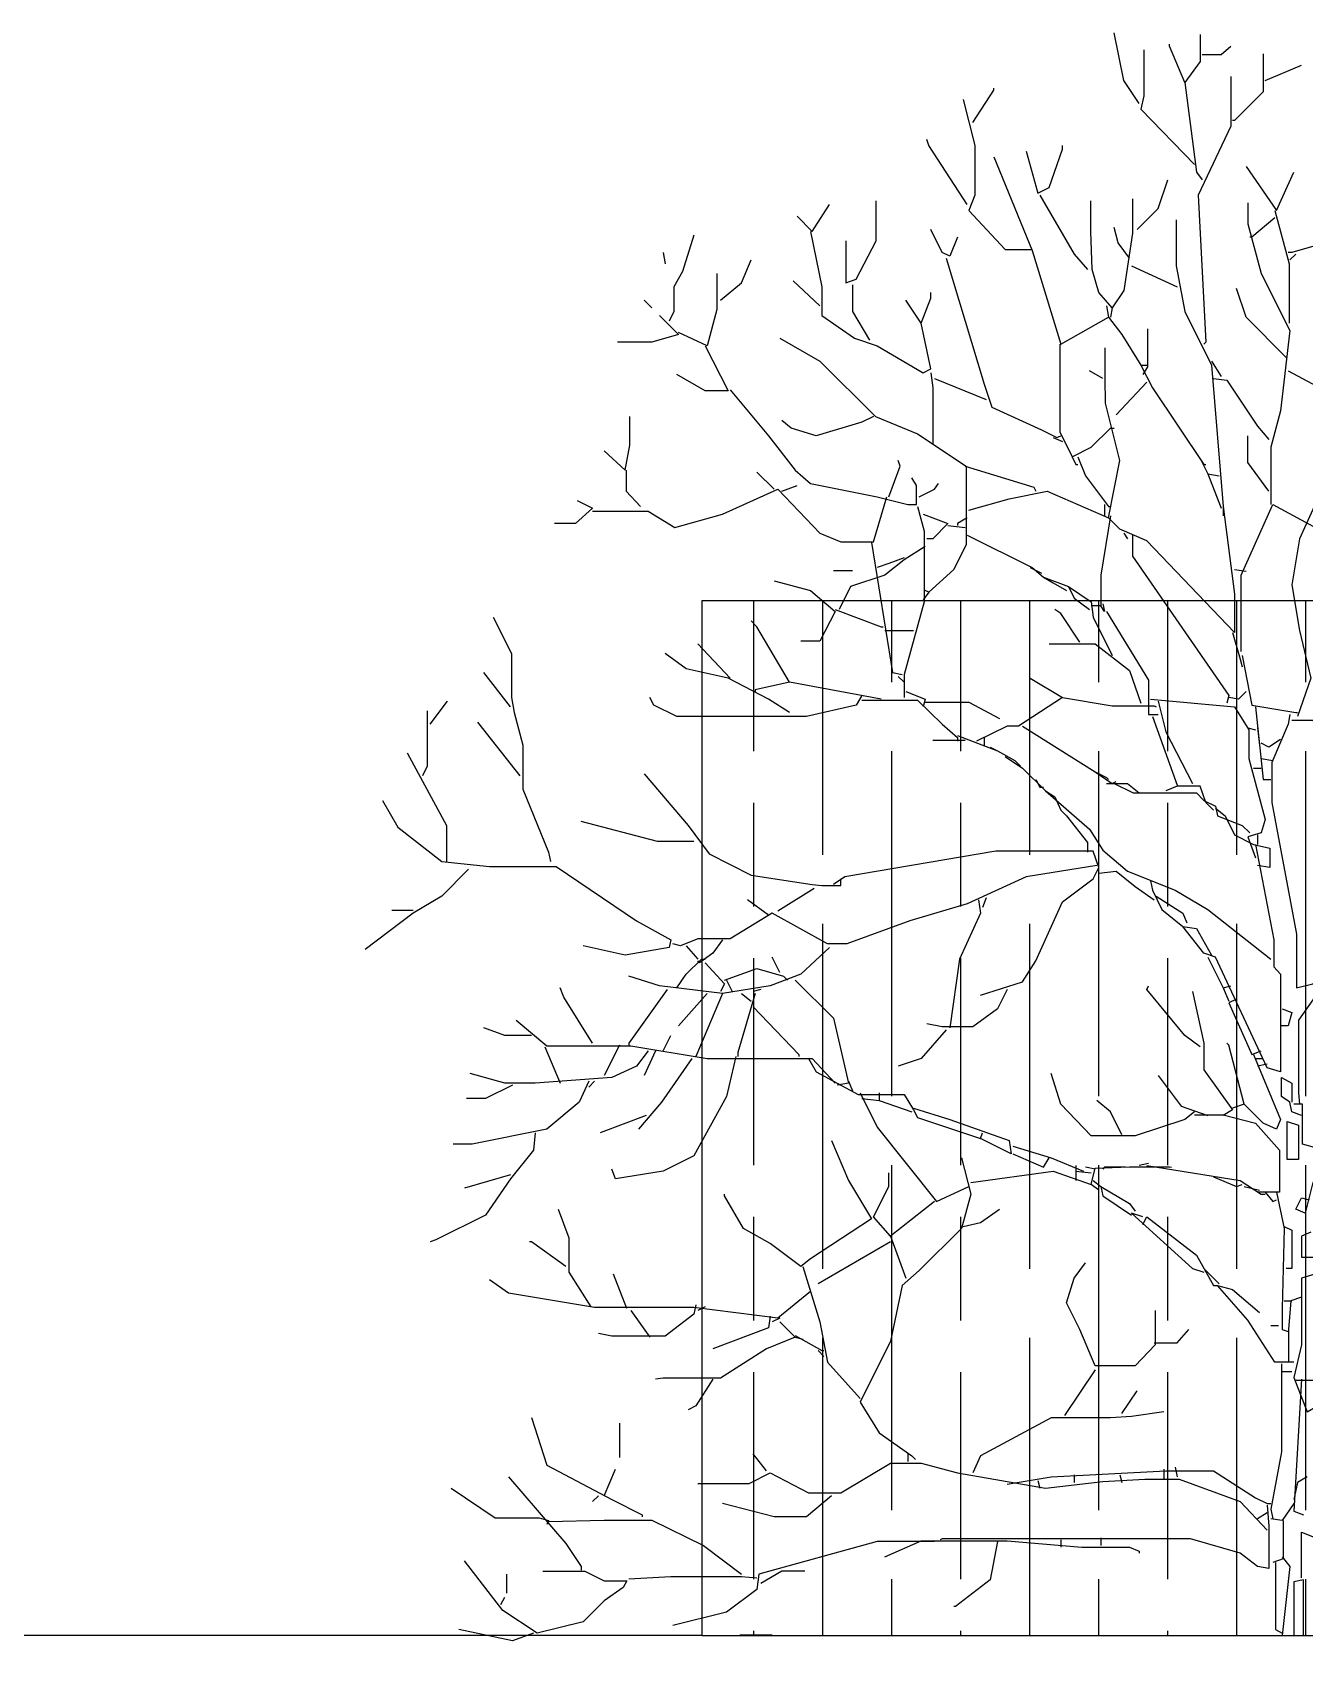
# Model space of a CAD drawing. Header units: centimetres. Extents: x -3096 to 17897, y -3131 to 15798.
# Drawn here: x 5455.2 to 5823.7, y 12653 to 13126.8 of the extents above; entities that cross this region are included whole.
import ezdxf

# ---------------------------------------------------------------- set-up
doc = ezdxf.new("R2010")
doc.units = ezdxf.units.CM

msp = doc.modelspace()

# ---------------------------------------------------------------- hatches: boundary and pattern name
at = {"transparency": 33554508}
h = msp.add_hatch(dxfattribs=at)
h.set_pattern_fill('GOST_WOOD', color=256, scale=10)
h.set_pattern_definition([(90, (-7435.9, 8498.48), (60, -4e-15), [100, -20]), (90, (-7415.9, 8478.48), (60, -4e-15), [60, -15, 30, -15]), (90, (-7395.9, 8448.48), (60, -4e-15), [100, -20])])
h.paths.add_polyline_path([(6210.88, 12662.23), (6210.88, 12632.23), (6171.12, 12632.23), (6171.12, 12382.23), (6210.88, 12382.23), (6210.88, 12362.23), (6415.13, 12362.23), (6415.13, 12962.23), (5649.16, 12962.23), (5649.16, 12662.23)])

# ---------------------------------------------------------------- linework, layer by layer
for p, q in [((5649.16, 12662.23), (5649.16, 12962.23)), ((5649.16, 12962.23), (6415.13, 12962.23)), ((5649.16, 12662.23), (4779.66, 12662.23))]:
    msp.add_line(p, q)
at = {"color": 84}
for points in [[(5775.78, 13106.32), (5771.35, 13112.96), (5768.59, 13126.8)], [(5793.5, 13126.25), (5793.5, 13118.5), (5789.07, 13112.41), (5784.64, 13122.93), (5784.64, 13123.48)], [(5777.17, 13121.82), (5777.17, 13108.53), (5776.34, 13104.66), (5791.84, 13088.6)], [(5794.05, 13120.44), (5799.59, 13120.44), (5802.36, 13122.93)], [(5811.77, 13120.71), (5811.77, 13109.64), (5803.47, 13101.34), (5802.91, 13101.34)], [(5812.33, 13112.96), (5822.85, 13117.39)], [(5789.07, 13112.41), (5792.39, 13086.39), (5794.05, 13084.17)], [(5802.36, 13114.07), (5802.36, 13099.67), (5792.95, 13079.74), (5795.16, 13037.11), (5794.61, 13036.56)], [(5724.85, 13107.43), (5728.17, 13094.14), (5728.17, 13079.74), (5726.51, 13075.31), (5737.03, 13063.96), (5744.78, 13063.96)], [(5727.61, 13100.78), (5733.71, 13110.19), (5733.71, 13110.75)], [(5725.95, 13076.97), (5714.88, 13094.14), (5714.33, 13095.8)], [(5743.12, 13092.48), (5746.44, 13080.3), (5749.76, 13081.96), (5753.64, 13093.03), (5753.64, 13094.14)], [(5733.71, 13090.82), (5744.78, 13063.69), (5753.08, 13036.56), (5766.93, 13044.31), (5770.8, 13039.32), (5776.34, 13030.47), (5778, 13030.47)], [(5806.79, 13088.05), (5815.65, 13075.31), (5820.63, 13086.39)], [(5775.23, 13069.78), (5781.32, 13075.87), (5784.09, 13084.17)], [(5690.8, 13066.45), (5690.8, 13054.27), (5693.84, 13055.38), (5699.65, 13066.45), (5699.65, 13078.08)], [(5746.99, 13079.74), (5756.96, 13062.58), (5760.83, 13058.15)], [(5773.85, 13078.64), (5773.85, 13068.67), (5771.35, 13052.06), (5768.03, 13047.08), (5764.16, 13051.51), (5762.22, 13058.15), (5761.8, 13069.22), (5761.8, 13078.08)], [(5676.68, 13073.65), (5681.11, 13069.22), (5686.09, 13076.97)], [(5807.34, 13077.53), (5807.34, 13071.44), (5811.22, 13057.04), (5819.52, 13040.43), (5816.76, 13017.18), (5813.99, 13006.66), (5813.99, 12990.05)], [(5815.09, 13073.1), (5808.45, 13067.56), (5807.9, 13067.56)], [(5815.09, 13075.31), (5819.25, 13059.81), (5819.25, 13042.65)], [(5680.55, 13069.22), (5683.88, 13053.17), (5683.88, 13044.86), (5693.29, 13038.22), (5699.93, 13036), (5713.22, 13028.25), (5715.43, 13029.36), (5712.67, 13042.65), (5715.43, 13049.84), (5715.43, 13051.51)], [(5723.19, 13067.56), (5720.97, 13062.03), (5718.76, 13063.13), (5715.43, 13069.78)], [(5786.58, 13072.55), (5786.58, 13059.26), (5789.07, 13045.97), (5796.82, 13030.47), (5800.15, 12989.5), (5803.47, 12964.03), (5803.47, 12952.95), (5778, 12979.53), (5770.25, 12982.85), (5766.93, 12986.17), (5770.25, 13002.78), (5766.09, 13019.39), (5765.96, 13026.59), (5765.96, 13035.45)], [(5773.02, 13061.47), (5769.69, 13065.9), (5768.59, 13070.33)], [(5646.78, 13068.12), (5643.46, 13057.6), (5640.97, 13053.17), (5640.97, 13045.97), (5639.58, 13043.2)], [(5827.83, 13065.35), (5820.08, 13063.13), (5818.97, 13063.13)], [(5637.92, 13063.13), (5638.47, 13059.81)], [(5654.53, 13049.29), (5660.62, 13054.27), (5663.39, 13060.92)], [(5719.86, 13061.47), (5730.94, 13024.93), (5733.15, 13018.29), (5747.55, 13011.64), (5751.98, 13009.43), (5753.08, 13009.98)], [(5773.57, 13059.26), (5786.86, 13053.17)], [(5821.18, 13062.58), (5819.52, 13060.92)], [(5653.42, 13057.04), (5653.42, 13046.52), (5650.66, 13036), (5642.35, 13039.88)], [(5683.32, 13047.63), (5675.57, 13054.83)], [(5692.73, 13053.72), (5692.73, 13045.97), (5697.72, 13037.66)], [(5818.42, 13032.68), (5806.79, 13044.31), (5804.02, 13052.61)], [(5636.81, 13044.86), (5642.35, 13039.32), (5634.6, 13037.11), (5624.63, 13037.11)], [(5632.38, 13049.29), (5634.6, 13047.08)], [(5712.67, 13042.65), (5708.24, 13049.29)], [(5766.37, 13047.63), (5766.93, 13044.31)], [(5768.03, 13047.08), (5767.48, 13044.31)], [(5778.28, 13040.99), (5778.28, 13029.91), (5776.89, 13027.7)], [(5650.1, 13036), (5656.75, 13022.99), (5650.1, 13022.99), (5641.8, 13027.7)], [(5671.69, 13038.22), (5683.32, 13031.57), (5699.38, 13015.52), (5711.56, 13010.53), (5725.68, 13001.12), (5725.68, 12978.42), (5722.08, 12971.22), (5714.88, 12964.58), (5713.77, 12965.13)], [(5752.81, 13036.56), (5752.81, 13011.09), (5756.41, 13003.89), (5761.94, 13006.66), (5767.48, 13012.2), (5768.59, 13012.2)], [(5776.34, 13030.47), (5779.66, 13023.82), (5794.61, 13001.68), (5795.16, 13001.68)], [(5796.82, 13031.57), (5799.59, 13027.14)], [(5715.43, 13028.25), (5715.99, 13023.82), (5715.99, 13007.77)], [(5716.54, 13026.59), (5731.49, 13020.5)], [(5765.26, 13026.59), (5761.39, 13028.81)], [(5797.38, 13026.59), (5801.25, 13026.04), (5810.11, 13012.75), (5813.43, 13008.87)], [(5818.97, 13028.81), (5827.27, 13024.38)], [(5657.3, 13023.27), (5668.37, 13009.98), (5676.12, 13000.01), (5680.55, 12996.14), (5699.93, 12992.26), (5708.79, 12990.05), (5711.28, 12990.05), (5711.28, 12995.59), (5709.9, 12997.8)], [(5778, 13025.48), (5769.14, 13016.07)], [(5620.76, 13005.55), (5626.85, 13000.01), (5628.23, 13007.21), (5628.23, 13015.52)], [(5698.82, 13015.52), (5695.5, 13013.86), (5682.21, 13009.98), (5675.02, 13012.2), (5672.25, 13014.41)], [(5750.87, 13009.43), (5753.64, 13008.32)], [(5813.43, 12993.92), (5807.34, 13002.23), (5807.34, 13009.98)], [(5703.25, 12992.26), (5706.58, 13001.12), (5706.02, 13002.78)], [(5756.41, 13003.89), (5757.51, 13001.68), (5758.07, 13001.68)], [(5758.07, 13003.89), (5760.28, 12998.35), (5766.93, 12989.5), (5767.48, 12989.5)], [(5793.5, 13003.34), (5795.72, 12998.91), (5799.59, 12988.94)], [(5627.12, 13000.01), (5627.12, 12993.92), (5631.28, 12989.5)], [(5670.03, 12994.48), (5665.05, 12999.46)], [(5725.4, 13001.12), (5745.33, 12995.03), (5745.89, 12993.92)], [(5795.72, 12998.91), (5799.04, 12998.35)], [(5830.6, 12998.35), (5822.29, 12980.08), (5820.08, 12966.79), (5822.29, 12953.51), (5825.61, 12939.67), (5821.74, 12928.59)], [(5617.44, 12988.11), (5633.49, 12988.11), (5641.24, 12983.4), (5655.08, 12987.28), (5671.14, 12994.48), (5683.32, 12981.74), (5689.41, 12979.25), (5698.82, 12979.25), (5702.7, 12992.26)], [(5672.25, 12993.92), (5676.68, 12995.59)], [(5712.11, 12992.26), (5716.54, 12994.48), (5717.65, 12996.14)], [(5726.51, 12988.39), (5738.13, 12991.71), (5749.21, 12993.92), (5766.93, 12986.17)], [(5613.01, 12991.16), (5617.44, 12988.94), (5612.45, 12984.51), (5606.36, 12984.51)], [(5711.56, 12989.5), (5713.5, 12982.3), (5713.5, 12961.81), (5707.68, 12940.77), (5707.68, 12934.13)], [(5765.82, 12990.05), (5765.82, 12986.73)], [(5800.15, 12989.5), (5800.15, 12986.73)], [(5805.4, 12947.42), (5805.4, 12969.56), (5814.54, 12990.05), (5846.1, 12972.89), (5847.21, 12970.12)], [(5713.22, 12987.28), (5720.42, 12984.51), (5715.99, 12980.08), (5714.33, 12980.08)], [(5720.42, 12983.96), (5725.4, 12983.4)], [(5725.95, 12986.17), (5723.19, 12984.51), (5723.19, 12983.96)], [(5767.48, 12986.73), (5764.71, 12969.56), (5764.71, 12960.7), (5761.94, 12960.7)], [(5698.27, 12978.98), (5704.36, 12941.33), (5707.13, 12940.77)], [(5725.95, 12981.19), (5744.78, 12971.78), (5748.1, 12969.01), (5755.3, 12966.24), (5756.96, 12962.92), (5761.39, 12959.6)], [(5771.35, 12981.74), (5772.46, 12980.08)], [(5773.85, 12981.19), (5773.85, 12975.1), (5801.81, 12934.68), (5801.25, 12932.47)], [(5713.77, 12977.87), (5707.68, 12973.99), (5702.15, 12969.56), (5692.18, 12966.24), (5688.86, 12959.6)], [(5707.68, 12974.55), (5703.25, 12972.89), (5699.93, 12971.78)], [(5687.2, 12970.95), (5692.73, 12970.95)], [(5744.22, 12971.78), (5747.55, 12970.12)], [(5748.1, 12969.01), (5750.87, 12967.35), (5754.74, 12965.13)], [(5803.47, 12971.22), (5806.79, 12970.67)], [(5670.03, 12967.9), (5680.55, 12965.13), (5687.75, 12959.04), (5683.32, 12950.46), (5677.78, 12950.46)], [(5714.88, 12964.58), (5713.22, 12962.37)], [(5755.3, 12966.24), (5761.94, 12961.81), (5762.5, 12957.38), (5768.03, 12946.31)], [(5687.75, 12959.6), (5701.04, 12954.61), (5701.59, 12954.61)], [(5758.62, 12950.18), (5753.08, 12958.49), (5751.42, 12959.6)], [(5765.26, 12961.26), (5765.82, 12959.04), (5764.71, 12960.7)], [(5588.64, 12957.38), (5593.9, 12946.86), (5593.9, 12934.13), (5594.73, 12929.7), (5597.23, 12920.29), (5597.23, 12907.55), (5604.7, 12889.28), (5605.25, 12886.51)], [(5674.46, 12938.56), (5665.05, 12954.61), (5663.39, 12956.27)], [(5766.37, 12959.04), (5778.55, 12939.11), (5778.55, 12929.15), (5781.32, 12929.15)], [(5702.15, 12953.51), (5710.45, 12953.51)], [(5802.91, 12952.95), (5805.13, 12945.2), (5805.68, 12942.99)], [(5674.46, 12929.7), (5668.37, 12933.57), (5656.75, 12939.67), (5644.56, 12942.43), (5638.47, 12946.86)], [(5657.3, 12939.67), (5647.89, 12949.63)], [(5749.76, 12949.63), (5763.05, 12949.63), (5773.02, 12941.88), (5776.34, 12932.47)], [(5805.68, 12946.31), (5808.45, 12931.91), (5821.18, 12929.7), (5821.74, 12929.7)], [(5593.63, 12931.36), (5585.88, 12941.33)], [(5701.04, 12933.57), (5674.46, 12938.56), (5664.5, 12936.34), (5664.5, 12935.79)], [(5706.02, 12940.22), (5707.68, 12938.56)], [(5708.24, 12935.79), (5713.77, 12933.57), (5713.22, 12931.36)], [(5744.22, 12939.67), (5753.64, 12934.13), (5740.9, 12925.82), (5737.58, 12925.82), (5728.72, 12921.39)], [(5806.79, 12935.79), (5804.57, 12933.57), (5801.81, 12934.13)], [(5570.37, 12926.38), (5575.36, 12933.02)], [(5695.5, 12934.68), (5693.84, 12931.91), (5679.45, 12928.59), (5641.8, 12928.59), (5635.15, 12931.91), (5634.05, 12934.13)], [(5695.5, 12933.3), (5711.56, 12933.3), (5718.76, 12926.38), (5723.19, 12922.5), (5723.19, 12921.39)], [(5713.77, 12932.74), (5726.51, 12932.74), (5735.37, 12928.04)], [(5753.64, 12934.13), (5768.03, 12931.64), (5780.21, 12931.64), (5780.77, 12931.36)], [(5779.11, 12933.57), (5803.47, 12931.36), (5807.62, 12924.72), (5807.62, 12916.41), (5812.33, 12898.69), (5811.22, 12894.82), (5807.34, 12893.71), (5809.56, 12887.62)], [(5781.32, 12933.02), (5783.54, 12924.16), (5791.29, 12909.21)], [(5809.56, 12931.36), (5811.77, 12910.32), (5813.99, 12910.32)], [(5569.54, 12930.25), (5569.54, 12914.2), (5568.16, 12911.43)], [(5596.4, 12911.43), (5584.22, 12926.93)], [(5779.66, 12928.59), (5786.86, 12908.66)], [(5819.52, 12929.15), (5818.97, 12926.38), (5814.26, 12915.3), (5814.26, 12903.68), (5821.46, 12865.47), (5821.46, 12849.97), (5826.17, 12851.08), (5837.24, 12862.43), (5843.33, 12862.43), (5841.12, 12844.43), (5832.26, 12822.84), (5828.38, 12827.27), (5827.83, 12830.59)], [(5820.08, 12927.48), (5826.17, 12927.48), (5838.9, 12917.52), (5843.33, 12916.41)], [(5725.4, 12921.67), (5715.99, 12921.67)], [(5723.19, 12923.05), (5734.81, 12918.63), (5739.8, 12915.86), (5741.46, 12914.2)], [(5730.94, 12922.5), (5730.94, 12920.29)], [(5742.01, 12925.82), (5763.05, 12912.54), (5766.37, 12910.87), (5766.93, 12910.32)], [(5807.34, 12925.27), (5809.56, 12924.72)], [(5810.11, 12925.27), (5810.66, 12920.29)], [(5816.76, 12921.95), (5813.43, 12919.73), (5811.22, 12920.84)], [(5563.73, 12918.07), (5575.08, 12897.03), (5575.08, 12886.51)], [(5732.6, 12919.73), (5734.81, 12918.63)], [(5737.03, 12916.96), (5742.01, 12913.64), (5748.65, 12907), (5761.39, 12895.93), (5765.26, 12889.84), (5772.46, 12883.74), (5786.3, 12878.21), (5795.72, 12872.67), (5813.99, 12858.28)], [(5632.38, 12911.98), (5645.12, 12897.03), (5651.21, 12888.73), (5663.39, 12882.64), (5681.11, 12879.87), (5683.88, 12879.59), (5689.41, 12879.59), (5689.41, 12881.53)], [(5763.05, 12912.54), (5768.03, 12909.21), (5769.14, 12909.77)], [(5809, 12913.64), (5811.22, 12913.64)], [(5811.22, 12916.41), (5814.54, 12915.86)], [(5745.89, 12910.32), (5746.99, 12908.11), (5748.1, 12908.11)], [(5766.37, 12909.21), (5772.46, 12909.21), (5775.78, 12906.45)], [(5768.59, 12909.21), (5774.12, 12906.45), (5792.39, 12906.45), (5794.61, 12904.23), (5797.93, 12902.57), (5798.48, 12899.8), (5805.68, 12897.03), (5807.9, 12894.82)], [(5797.38, 12901.46), (5795.16, 12903.68), (5793.5, 12908.38), (5786.86, 12908.38), (5783.54, 12907)], [(5556.53, 12904.23), (5560.96, 12896.48), (5573.7, 12886.51), (5587.54, 12885.13), (5606.92, 12885.13), (5630.17, 12869.35), (5640.14, 12863.81), (5639.58, 12861.6), (5626.85, 12859.38), (5614.67, 12862.15)], [(5748.65, 12907), (5751.42, 12905.34), (5753.08, 12901.46), (5754.74, 12899.8), (5760.83, 12892.05), (5760.83, 12889.28)], [(5646.78, 12892.33), (5636.26, 12892.33), (5614.11, 12898.14)], [(5797.93, 12902.02), (5800.7, 12899.8), (5803.47, 12894.26), (5809, 12891.5), (5813.71, 12890.39), (5813.71, 12884.85), (5810.11, 12885.41)], [(5810.11, 12894.26), (5810.11, 12891.5)], [(5729.83, 12847.76), (5742.01, 12851.63), (5745.89, 12857.72), (5753.64, 12874.89), (5762.5, 12881.53), (5764.16, 12884.85), (5762.5, 12889.56), (5734.26, 12889.56), (5690.52, 12882.08), (5687.2, 12879.87)], [(5809.56, 12891.5), (5814.82, 12863.81), (5814.82, 12856.06), (5816.76, 12853.85), (5816.76, 12825.61), (5812.88, 12826.72), (5797.93, 12858.83), (5794.61, 12859.94), (5788.52, 12867.69)], [(5581.45, 12884.3), (5573.7, 12876.55), (5565.39, 12871.56), (5551.55, 12861.04)], [(5763.6, 12885.41), (5743.12, 12882.08), (5725.95, 12874.33), (5709.34, 12869.35), (5691.07, 12862.71), (5685.54, 12862.71), (5669.48, 12871.56), (5657.3, 12864.09), (5647.89, 12864.09), (5642.9, 12862.15), (5640.69, 12862.71)], [(5764.16, 12883.19), (5769.14, 12883.74), (5774.68, 12879.32), (5780.21, 12875.44)], [(5779.11, 12880.98), (5779.66, 12878.21), (5782.43, 12872.67), (5788.52, 12867.69), (5792.39, 12867.13), (5796.82, 12859.38)], [(5668.37, 12871.01), (5662.28, 12875.44)], [(5681.66, 12878.76), (5671.14, 12872.12)], [(5729.28, 12875.44), (5729.83, 12871.56), (5723.74, 12858.28), (5720.97, 12838.34)], [(5731.49, 12875.99), (5730.38, 12873.22)], [(5780.77, 12876.55), (5788.52, 12871.56), (5789.63, 12868.8)], [(5565.39, 12872.39), (5559.3, 12872.39)], [(5686.09, 12861.6), (5677.78, 12853.85), (5668.93, 12850.52), (5655.08, 12848.31), (5636.81, 12850.52), (5627.95, 12853.29)], [(5644.56, 12862.15), (5647.89, 12858.28)], [(5655.08, 12863.81), (5652.32, 12859.94), (5648.44, 12857.17), (5647.89, 12857.72)], [(5837.24, 12862.15), (5834.47, 12858.28), (5822.01, 12840.56), (5822.01, 12819.52), (5822.29, 12816.2)], [(5641.8, 12849.97), (5644.56, 12853.85), (5648.99, 12858.28), (5650.1, 12858.28)], [(5650.1, 12857.17), (5655.64, 12851.08), (5654.53, 12848.86)], [(5655.64, 12852.19), (5665.05, 12855.51), (5672.8, 12853.29), (5673.91, 12852.19)], [(5671.69, 12854.4), (5669.48, 12858.83)], [(5795.72, 12858.83), (5800.15, 12849.97), (5802.36, 12850.52)], [(5656.19, 12852.19), (5657.85, 12848.86)], [(5676.12, 12852.19), (5687.2, 12841.11), (5691.63, 12822.29), (5688.3, 12821.73)], [(5793.5, 12832.81), (5789.07, 12836.13), (5778, 12849.42), (5778.55, 12850.52)], [(5617.44, 12833.91), (5609.13, 12847.2), (5608.02, 12849.97)], [(5639.03, 12849.42), (5627.95, 12833.91), (5627.95, 12833.36)], [(5650.66, 12848.31), (5642.35, 12838.9)], [(5655.08, 12848.31), (5647.33, 12830.04)], [(5664.5, 12848.31), (5659.51, 12831.15), (5659.51, 12830.04)], [(5660.62, 12848.31), (5663.39, 12846.1)], [(5666.16, 12849.42), (5663.94, 12848.86)], [(5737.58, 12849.42), (5734.81, 12843.88), (5727.61, 12838.62), (5718.76, 12838.62), (5714.33, 12839.45)], [(5791.29, 12848.86), (5794.61, 12833.91), (5794.61, 12826.16), (5802.91, 12814.54), (5800.15, 12812.88)], [(5800.15, 12849.97), (5801.81, 12846.1)], [(5804.02, 12846.65), (5801.81, 12845.54), (5808.45, 12830.59), (5811.22, 12831.7)], [(5663.94, 12844.43), (5677.23, 12830.59), (5677.23, 12830.04)], [(5817.31, 12843.88), (5820.08, 12842.77), (5818.97, 12838.9), (5816.76, 12838.9)], [(5599.72, 12836.13), (5591.97, 12836.13), (5585.88, 12838.34)], [(5595.29, 12840.56), (5604.15, 12833.08), (5628.51, 12833.08), (5650.66, 12829.49), (5681.11, 12829.49), (5687.75, 12822.29)], [(5719.86, 12837.79), (5712.67, 12829.49), (5706.02, 12827.27)], [(5633.49, 12831.7), (5630.17, 12827.27), (5622.97, 12823.95), (5600.83, 12822.29), (5591.97, 12822.29), (5582, 12825.06)], [(5603.59, 12832.81), (5608.02, 12822.29)], [(5625.19, 12833.36), (5620.76, 12824.5)], [(5635.71, 12831.7), (5632.38, 12824.5)], [(5637.92, 12831.7), (5640.14, 12836.13)], [(5809, 12830.59), (5816.76, 12811.77), (5815.65, 12809), (5811.77, 12810.66), (5806.24, 12816.2), (5801.81, 12833.36), (5801.25, 12833.91)], [(5658.96, 12830.04), (5656.19, 12818.41), (5646.78, 12801.25), (5637.92, 12796.82), (5624.08, 12794.6), (5622.97, 12797.37)], [(5646.23, 12829.49), (5637.37, 12816.75), (5630.72, 12809)], [(5680, 12829.49), (5682.21, 12825.61), (5694.39, 12818.97), (5707.68, 12818.97), (5710.45, 12814.54), (5711.56, 12812.32), (5729.83, 12806.23), (5730.38, 12807.89)], [(5809.56, 12829.49), (5811.77, 12829.49)], [(5812.88, 12827.82), (5810.11, 12827.27)], [(5616.33, 12822.84), (5613.56, 12816.75), (5604.15, 12809), (5582.55, 12804.57), (5577.02, 12804.57)], [(5617.99, 12822.84), (5616.33, 12821.18)], [(5691.63, 12822.84), (5692.73, 12820.07)], [(5791.84, 12813.98), (5789.07, 12811.77), (5774.68, 12807.06), (5761.94, 12807.06), (5753.08, 12816.2), (5750.32, 12825.06)], [(5781.32, 12824.5), (5787.96, 12815.64), (5795.72, 12812.88)], [(5822.85, 12812.88), (5820.08, 12813.98), (5819.52, 12816.75), (5817.03, 12818.41), (5817.03, 12823.95), (5820.08, 12822.29), (5820.08, 12816.75)], [(5831.7, 12822.84), (5827.27, 12803.46), (5823.12, 12804.57), (5823.12, 12816.2), (5820.63, 12816.2)], [(5594.18, 12821.73), (5586.43, 12817.86), (5580.89, 12817.86)], [(5694.95, 12819.52), (5699.93, 12809.55), (5717.1, 12787.96), (5726.51, 12792.39)], [(5695.5, 12817.86), (5700.49, 12817.3), (5709.9, 12813.98)], [(5700.49, 12819.52), (5700.49, 12817.3)], [(5770.8, 12807.34), (5767.48, 12813.98), (5763.6, 12817.3)], [(5632.94, 12812.88), (5619.65, 12807.89)], [(5710.45, 12815.09), (5720.97, 12811.77), (5738.13, 12805.68), (5738.69, 12801.8), (5729.83, 12806.23)], [(5791.84, 12813.15), (5800.15, 12813.15), (5809.56, 12810.66), (5816.48, 12802.91), (5816.48, 12790.73), (5810.11, 12790.73)], [(5806.24, 12816.2), (5802.91, 12815.09)], [(5600.83, 12807.89), (5600.27, 12802.91), (5593.63, 12794.6), (5586.43, 12784.08), (5572.03, 12776.89), (5570.37, 12776.33)], [(5818.69, 12811.21), (5822.01, 12810.11), (5822.01, 12800.14), (5818.69, 12800.14), (5818.69, 12811.21)], [(5686.64, 12805.68), (5691.63, 12794.05), (5698.27, 12782.98), (5680.55, 12771.35), (5677.78, 12769.14), (5668.93, 12775.78), (5661.17, 12780.21), (5655.64, 12789.62), (5655.64, 12790.17)], [(5739.24, 12804.02), (5750.32, 12800.69), (5759.73, 12796.82)], [(5724.29, 12800.69), (5727.06, 12790.17), (5724.29, 12780.21), (5712.11, 12768.03), (5707.13, 12763.6), (5703.81, 12747.54), (5694.95, 12729.83), (5700.49, 12720.97), (5709.9, 12714.32), (5711, 12713.22)], [(5739.24, 12801.8), (5748.1, 12797.93), (5749.76, 12800.69)], [(5757.51, 12798.48), (5757.51, 12794.05)], [(5778.55, 12799.03), (5775.78, 12798.48)], [(5778, 12798.48), (5805.13, 12794.05), (5811.22, 12790.17), (5812.33, 12790.17)], [(5593.63, 12795.71), (5580.34, 12791.84)], [(5716.54, 12787.96), (5703.81, 12777.99), (5698.82, 12783.53), (5703.25, 12792.39), (5703.25, 12796.27)], [(5727.06, 12793.5), (5750.87, 12796.82), (5761.94, 12792.94)], [(5757.51, 12796.82), (5761.94, 12796.27)], [(5763.05, 12797.37), (5760.28, 12797.93)], [(5764.16, 12791.28), (5761.94, 12792.94), (5763.05, 12797.65), (5773.02, 12798.06), (5784.64, 12798.06), (5785.2, 12797.93)], [(5762.5, 12794.05), (5764.71, 12792.39), (5765.26, 12789.62), (5773.57, 12784.08)], [(5771.91, 12797.93), (5765.82, 12797.93), (5765.26, 12797.37)], [(5797.38, 12795.16), (5804.02, 12792.39), (5805.68, 12792.94)], [(5828.94, 12794.6), (5826.17, 12793.5), (5823.95, 12784.64), (5821.18, 12785.75), (5822.85, 12789.07), (5825.06, 12788.51)], [(5764.71, 12792.39), (5773.02, 12787.41), (5774.68, 12785.19)], [(5806.24, 12792.39), (5810.66, 12791.28)], [(5812.33, 12790.73), (5814.54, 12787.96), (5815.65, 12788.51)], [(5815.65, 12790.73), (5817.86, 12780.21), (5817.31, 12756.95), (5817.31, 12750.86), (5818.97, 12750.31)], [(5607.47, 12785.75), (5610.51, 12777.44), (5610.51, 12767.47), (5616.88, 12757.51)], [(5724.85, 12780.76), (5729.83, 12781.87), (5735.37, 12785.75)], [(5776.89, 12783.53), (5773.57, 12784.64), (5791.29, 12768.58), (5794.61, 12767.47)], [(5776.89, 12781.32), (5778, 12783.53), (5792.39, 12772.46), (5797.38, 12763.6), (5798.48, 12763.6)], [(5817.86, 12780.76), (5820.08, 12779.66), (5820.08, 12768.58), (5818.42, 12768.58)], [(5609.68, 12769.14), (5599.72, 12776.33), (5599.16, 12776.33)], [(5703.81, 12776.33), (5682.77, 12764.15)], [(5703.81, 12777.99), (5708.24, 12765.81)], [(5825.61, 12779.1), (5822.85, 12777.99), (5822.85, 12771.9), (5826.17, 12771.9)], [(5780.49, 12756.4), (5780.49, 12746.44), (5774.68, 12740.35), (5763.05, 12740.35), (5758.62, 12750.86), (5754.74, 12758.62), (5756.96, 12765.81), (5760.28, 12770.24)], [(5680.55, 12761.94), (5671.14, 12754.19), (5646.78, 12757.23), (5617.99, 12757.23), (5593.07, 12761.38), (5587.54, 12765.26)], [(5627.4, 12756.95), (5623.53, 12766.92)], [(5678.34, 12769.14), (5683.32, 12753.08), (5685.54, 12741.45), (5694.95, 12730.93)], [(5794.61, 12768.58), (5799.04, 12764.15)], [(5826.72, 12766.92), (5822.85, 12765.81), (5822.85, 12746.44), (5820.63, 12737.02), (5824.51, 12727.06), (5827.55, 12728.72), (5827.55, 12737.02), (5830.6, 12739.24)], [(5820.63, 12741.45), (5815.09, 12741.45), (5807.34, 12753.63), (5798.48, 12763.6), (5802.91, 12762.49), (5810.66, 12755.85)], [(5647.33, 12758.06), (5646.78, 12755.29), (5638.47, 12748.93), (5622.97, 12748.93), (5619.1, 12749.76)], [(5628.51, 12756.4), (5634.05, 12748.65)], [(5650.1, 12757.51), (5647.89, 12756.4)], [(5817.86, 12759.17), (5820.08, 12759.17)], [(5822.85, 12760.28), (5819.8, 12759.17), (5819.11, 12750.86), (5819.11, 12741.45)], [(5671.69, 12753.08), (5676.12, 12748.65), (5667.82, 12745.33), (5654.53, 12736.75), (5637.92, 12736.75), (5635.71, 12736.47)], [(5668.93, 12754.74), (5668.37, 12751.42), (5652.32, 12745.33)], [(5671.69, 12754.19), (5669.48, 12753.08)], [(5780.21, 12746.99), (5786.86, 12746.99), (5790.18, 12750.86)], [(5816.2, 12751.97), (5813.99, 12751.97)], [(5676.12, 12749.2), (5683.88, 12744.77), (5684.43, 12744.77)], [(5676.12, 12748.65), (5678.34, 12748.1)], [(5682.77, 12744.77), (5684.43, 12743.11)], [(5763.05, 12739.24), (5754.19, 12725.95)], [(5817.03, 12740.9), (5817.03, 12715.43), (5813.99, 12698.82), (5814.54, 12696.05)], [(5817.31, 12738.68), (5820.08, 12738.68)], [(5652.32, 12736.47), (5647.33, 12728.72), (5645.12, 12727.61)], [(5770.8, 12726.5), (5775.23, 12733.15)], [(5822.85, 12736.47), (5820.63, 12698.27), (5823.4, 12697.16)], [(5821.18, 12736.19), (5826.72, 12736.19), (5827.27, 12734.81)], [(5599.72, 12725.4), (5604.15, 12711.55), (5622.97, 12701.59), (5631.83, 12697.16), (5631.83, 12696.61)], [(5625.19, 12723.74), (5625.19, 12713.77)], [(5782.98, 12727.06), (5773.57, 12725.67), (5767.48, 12725.26), (5750.32, 12725.26), (5729.83, 12714.32), (5727.61, 12709.34)], [(5667.82, 12709.89), (5663.94, 12714.88)], [(5708.79, 12714.88), (5708.79, 12712.66)], [(5593.07, 12708.23), (5609.68, 12688.85), (5614.11, 12682.21), (5614.11, 12681.1)], [(5620.76, 12702.7), (5624.08, 12710.45)], [(5647.89, 12706.29), (5662.84, 12706.29), (5668.93, 12709.34), (5680, 12703.53), (5689.41, 12703.53), (5703.81, 12712.11), (5712.67, 12712.11), (5723.19, 12709.34), (5748.65, 12704.91), (5765.26, 12706.85), (5777.44, 12707.54), (5787.41, 12707.54), (5805.13, 12701.03), (5812.88, 12692.73)], [(5737.58, 12706.02), (5750.32, 12708.23), (5783.54, 12709.89), (5797.38, 12709.89), (5809.56, 12702.14), (5812.88, 12700.48), (5813.99, 12700.48)], [(5756.96, 12708.79), (5756.96, 12706.57)], [(5770.25, 12708.79), (5770.8, 12706.57)], [(5782.98, 12710.45), (5782.98, 12707.68)], [(5786.3, 12711), (5786.86, 12708.23)], [(5824.51, 12708.23), (5821.74, 12706.57), (5820.63, 12701.59)], [(5576.46, 12704.91), (5589.2, 12696.33), (5601.93, 12696.33), (5604.7, 12695.5), (5604.15, 12694.39)], [(5746.44, 12707.12), (5746.99, 12704.91)], [(5619.1, 12702.7), (5617.44, 12701.03)], [(5686.64, 12702.7), (5679.45, 12696.61), (5670.03, 12696.61), (5655.08, 12700.48)], [(5812.88, 12699.93), (5813.43, 12693.84), (5813.43, 12681.66), (5810.11, 12682.21), (5805.13, 12686.09), (5790.73, 12690.24), (5718.76, 12690.24), (5718.2, 12689.96)], [(5820.63, 12700.48), (5817.31, 12695.5), (5813.99, 12696.05)], [(5604.7, 12695.22), (5620.76, 12695.64), (5634.6, 12695.64), (5649.55, 12688.3), (5660.62, 12680)], [(5812.88, 12697.71), (5810.11, 12696.05)], [(5817.59, 12695.5), (5817.59, 12684.42), (5814.54, 12683.32)], [(5716.54, 12689.41), (5699.93, 12689.41), (5665.6, 12680), (5665.05, 12675.57), (5656.19, 12668.92), (5640.69, 12665.05)], [(5702.15, 12684.98), (5712.67, 12689.68), (5737.58, 12689.68), (5759.17, 12687.75), (5773.02, 12687.75), (5775.78, 12686.64), (5775.78, 12686.09)], [(5734.81, 12689.41), (5732.6, 12678.33), (5722.63, 12670.58), (5722.08, 12670.58)], [(5753.08, 12689.96), (5753.08, 12687.75)], [(5764.71, 12690.52), (5764.71, 12688.3)], [(5822.85, 12678.89), (5822.85, 12692.18), (5827, 12690.52), (5827, 12662.23), (5828.47, 12662.23)], [(5817.31, 12684.98), (5819.52, 12682.21), (5817.3, 12662.23), (5817.3, 12662.23)], [(5603.04, 12680.83), (5615.22, 12680.83), (5620.76, 12678.06), (5627.4, 12678.06), (5626.29, 12676.12), (5620.76, 12672.24), (5614.67, 12666.15), (5601.38, 12662.83), (5591.41, 12669.48), (5580.34, 12683.87)], [(5592.52, 12680), (5592.52, 12674.46)], [(5678.89, 12680.83), (5672.25, 12680.83), (5666.16, 12677.23)], [(5815.37, 12683.32), (5815.37, 12663.94), (5817.31, 12662.83)], [(5627.95, 12678.61), (5640.14, 12679.3), (5660.62, 12679.3), (5665.05, 12678.89)], [(5823.4, 12662.23), (5823.4, 12678.33), (5820.63, 12677.78), (5820.63, 12675.01), (5820.63, 12662.23)], [(5590.86, 12671.14), (5591.97, 12673.35)], [(5600.27, 12662.83), (5594.18, 12660.62), (5578.68, 12663.94)], [(5669.48, 12662.28), (5660.07, 12662.28)]]:
    msp.add_lwpolyline(points, dxfattribs=at)
msp.add_lwpolyline([(5649.16, 12662.23), (6210.88, 12662.23), (6210.88, 12632.23), (5649.16, 12632.23)])

doc.saveas('drawing.dxf')
